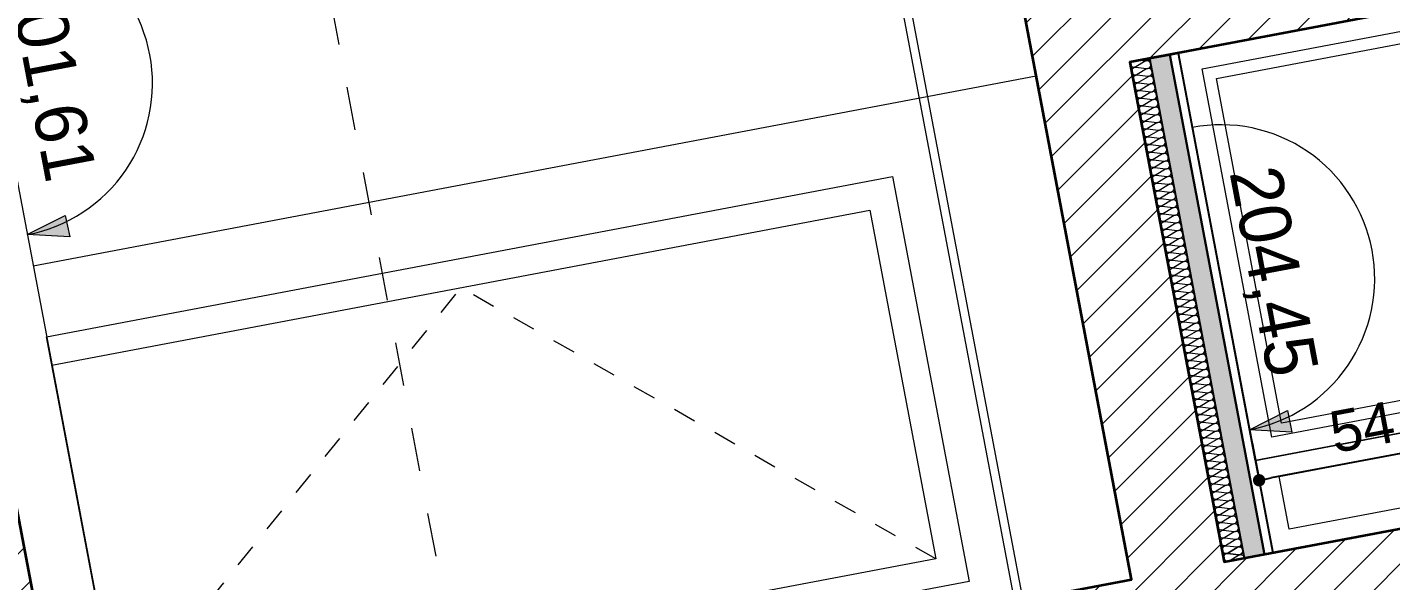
# Model space of a CAD drawing. Header units: centimetres. Extents: x 43491 to 84569, y -30699 to -11680.
# Drawn here: x 44547.2 to 44879.7, y -26325.3 to -26190.4 of the extents above; entities that cross this region are included whole.
import ezdxf

# ---------------------------------------------------------------- set-up
doc = ezdxf.new("R2010")
doc.units = ezdxf.units.CM
doc.header["$LTSCALE"] = 50.8
doc.header["$PDMODE"] = 1
doc.header["$PDSIZE"] = -2
doc.linetypes.add('prelem_vmc', pattern=[0.222222, 0.111111, -0.111111])
doc.linetypes.add('Style de ligne -1', pattern=[0.41664, 0.20828, -0.20836])
doc.layers.get('0').update_dxf_attribs({"lineweight": 18})
for name, color, linetype, lineweight in [('0-PROJET-CHAPE_CARRELAGE', 7, 'Continuous', 25), ('0-PROJET-COTATIONS', 7, 'Continuous', 13), ('0-PROJET-DESSINS CRÉES', 7, 'Continuous', 9), ('0-PROJET-MUR BETON', 7, 'Continuous', 35), ('0-PROJET-NGF', 7, 'Continuous', 5)]:
    doc.layers.add(name, color=color, linetype=linetype, lineweight=lineweight)
doc.styles.add('Futura Std Book', font='Futura Std Book')
doc.styles.add('Helvetica', font='Helvetica')
doc.dimstyles.new('IS cotation 1_20ème', dxfattribs={"dimtxt": 10.08724, "dimasz": 3.007568, "dimexe": 1, "dimexo": 15.875, "dimgap": 3, "dimtad": 1, "dimdec": 1, "dimtxsty": 'Helvetica', "dimblk": 'DOT', "dimblk1": 'DOT', "dimblk2": 'DOT', "dimcen": 0, "dimdle": 10, "dimazin": 0, "dimtfac": 1, "dimtdec": 1, "dimtix": 1, "dimtmove": 0, "dimatfit": 0, "dimldrblk": 'VW_FILLEDARROW', "dimfxl": 0, "dimfrac": 2, "dimtolj": 1, "dimarcsym": 0})

# ---------------------------------------------------------------- blocks, each defined once
blk = doc.blocks.new('Groupe-139-1')
at = {"color": 7, "linetype": 'Continuous', "lineweight": 13, "flags": 128}
for points in [[(19516.35, -45726), (19515.33, -45726.55, -0.325942), (19514.21, -45726.41)], [(19519.05, -45732.73, 0.324435), (19520.03, -45732.19, 0.324435), (19519.82, -45731.09, 0.324435), (19518.71, -45730.94), (19516.4, -45732.2, -0.324488), (19515.29, -45732.06, -0.324488), (19515.08, -45730.95, -0.324488), (19516.06, -45730.41), (19518.69, -45730.85, 0.324435), (19519.68, -45730.31, 0.324435), (19519.47, -45729.21, 0.324435), (19518.35, -45729.06), (19516.05, -45730.32, -0.324488), (19514.93, -45730.17, -0.324488), (19514.72, -45729.07, -0.324488), (19515.71, -45728.53), (19518.33, -45728.97, 0.324435), (19519.32, -45728.43, 0.324435), (19519.11, -45727.33, 0.324435), (19518, -45727.18), (19515.69, -45728.44, -0.324488), (19514.57, -45728.29, -0.324488), (19514.37, -45727.19, -0.324488), (19515.35, -45726.65), (19517.98, -45727.09, 0.307164), (19518.94, -45726.6, 0.307164), (19518.84, -45725.53)], [(19540.79, -45847.52, 1.372583), (19540.45, -45845.73), (19538.14, -45846.98, -1.372995), (19537.8, -45845.19), (19540.43, -45845.64, 1.372583), (19540.09, -45843.85), (19537.78, -45845.1, -1.372995), (19537.44, -45843.31), (19540.07, -45843.75, 1.372583), (19539.73, -45841.96), (19537.43, -45843.22, -1.372995), (19537.09, -45841.43), (19539.72, -45841.87, 1.372583), (19539.38, -45840.08), (19537.07, -45841.34, -1.372995), (19536.73, -45839.55), (19539.36, -45839.99, 1.372583), (19539.02, -45838.2), (19536.71, -45839.46, -1.372995), (19536.38, -45837.67), (19539, -45838.11, 1.372583), (19538.66, -45836.32), (19536.36, -45837.57, -1.372995), (19536.02, -45835.78), (19538.65, -45836.23, 1.372583), (19538.31, -45834.44), (19536, -45835.69, -1.372995), (19535.66, -45833.9), (19538.29, -45834.35, 1.372583), (19537.95, -45832.56), (19535.64, -45833.81, -1.372995), (19535.31, -45832.02), (19537.93, -45832.46, 1.372583), (19537.6, -45830.67), (19535.29, -45831.93, -1.372995), (19534.95, -45830.14), (19537.58, -45830.58, 1.372583), (19537.24, -45828.79), (19534.93, -45830.05, -1.372995), (19534.59, -45828.26), (19537.22, -45828.7, 1.372583), (19536.88, -45826.91), (19534.58, -45828.17, -1.372995), (19534.24, -45826.38), (19536.87, -45826.82, 1.372583), (19536.53, -45825.03), (19534.22, -45826.28, -1.372995), (19533.88, -45824.49), (19536.51, -45824.94, 1.372583), (19536.17, -45823.15), (19533.86, -45824.4, -1.372995), (19533.52, -45822.61), (19536.15, -45823.06, 1.372583), (19535.81, -45821.27), (19533.51, -45822.52, -1.372995), (19533.17, -45820.73), (19535.8, -45821.17, 1.372583), (19535.46, -45819.38), (19533.15, -45820.64, -1.372995), (19532.81, -45818.85), (19535.44, -45819.29, 1.372583), (19535.1, -45817.5), (19532.79, -45818.76, -1.372995), (19532.46, -45816.97), (19535.08, -45817.41, 1.372583), (19534.74, -45815.62), (19532.44, -45816.88, -1.372995), (19532.1, -45815.09), (19534.73, -45815.53, 1.372583), (19534.39, -45813.74), (19532.08, -45814.99, -1.372995), (19531.74, -45813.2), (19534.37, -45813.65, 1.372583), (19534.03, -45811.86), (19531.73, -45813.11, -1.372995), (19531.39, -45811.32), (19534.01, -45811.77, 1.372583), (19533.68, -45809.98), (19531.37, -45811.23, -1.372995), (19531.03, -45809.44), (19533.66, -45809.88, 1.372583), (19533.32, -45808.09), (19531.01, -45809.35, -1.372995), (19530.67, -45807.56), (19533.3, -45808, 1.372583), (19532.96, -45806.21), (19530.66, -45807.47, -1.372995), (19530.32, -45805.68), (19532.95, -45806.12, 1.372583), (19532.61, -45804.33), (19530.3, -45805.59, -1.372995), (19529.96, -45803.8), (19532.59, -45804.24, 1.372583), (19532.25, -45802.45), (19529.94, -45803.7, -1.372995), (19529.6, -45801.91), (19532.23, -45802.36, 1.372583), (19531.89, -45800.57), (19529.59, -45801.82, -1.372995), (19529.25, -45800.03), (19531.88, -45800.47, 1.372583), (19531.54, -45798.69), (19529.23, -45799.94, -1.372995), (19528.89, -45798.15), (19531.52, -45798.59, 1.372583), (19531.18, -45796.8), (19528.87, -45798.06, -1.372995), (19528.54, -45796.27), (19531.16, -45796.71, 1.372583), (19530.82, -45794.92), (19528.52, -45796.18, -1.372995), (19528.18, -45794.39), (19530.81, -45794.83, 1.372583), (19530.47, -45793.04), (19528.16, -45794.29, -1.372995), (19527.82, -45792.51), (19530.45, -45792.95, 1.372583), (19530.11, -45791.16), (19527.81, -45792.41, -1.372995), (19527.47, -45790.62), (19530.09, -45791.07, 1.372583), (19529.76, -45789.28), (19527.45, -45790.53, -1.372995), (19527.11, -45788.74), (19529.74, -45789.18, 1.372583), (19529.4, -45787.4), (19527.09, -45788.65, -1.372995), (19526.75, -45786.86), (19529.38, -45787.3, 1.372583), (19529.04, -45785.51), (19526.74, -45786.77, -1.372995), (19526.4, -45784.98), (19529.03, -45785.42, 1.372583), (19528.69, -45783.63), (19526.38, -45784.89, -1.372995), (19526.04, -45783.1), (19528.67, -45783.54, 1.372583), (19528.33, -45781.75), (19526.02, -45783, -1.372995), (19525.68, -45781.22), (19528.31, -45781.66, 1.372583), (19527.97, -45779.87), (19525.67, -45781.12, -1.372995), (19525.33, -45779.33), (19527.96, -45779.78, 1.372583), (19527.62, -45777.99), (19525.31, -45779.24, -1.372995), (19524.97, -45777.45), (19527.6, -45777.89, 1.372583), (19527.26, -45776.11), (19524.95, -45777.36, -1.372995), (19524.62, -45775.57), (19527.24, -45776.01, 1.372583), (19526.9, -45774.22), (19524.6, -45775.48, -1.372995), (19524.26, -45773.69), (19526.89, -45774.13, 1.372583), (19526.55, -45772.34), (19524.24, -45773.6, -1.372995), (19523.9, -45771.81), (19526.53, -45772.25, 1.372583), (19526.19, -45770.46), (19523.89, -45771.71, -1.372995), (19523.55, -45769.93), (19526.17, -45770.37, 1.372583), (19525.84, -45768.58), (19523.53, -45769.83, -1.372995), (19523.19, -45768.04), (19525.82, -45768.49, 1.372583), (19525.48, -45766.7), (19523.17, -45767.95, -1.372995), (19522.83, -45766.16), (19525.46, -45766.6, 1.372583), (19525.12, -45764.82), (19522.82, -45766.07, -1.372995), (19522.48, -45764.28), (19525.11, -45764.72, 1.372583), (19524.77, -45762.93), (19522.46, -45764.19, -1.372995), (19522.12, -45762.4), (19524.75, -45762.84, 1.372583), (19524.41, -45761.05), (19522.1, -45762.31, -1.372995), (19521.76, -45760.52), (19524.39, -45760.96, 1.372583), (19524.05, -45759.17), (19521.75, -45760.42, -1.372995), (19521.41, -45758.63), (19524.04, -45759.08, 1.372583), (19523.7, -45757.29), (19521.39, -45758.54, -1.372995), (19521.05, -45756.75), (19523.68, -45757.2, 1.372583), (19523.34, -45755.41), (19521.03, -45756.66, -1.372995), (19520.7, -45754.87), (19523.32, -45755.31, 1.372583), (19522.98, -45753.52), (19520.68, -45754.78, -1.372995), (19520.34, -45752.99), (19522.97, -45753.43, 1.372583), (19522.63, -45751.64), (19520.32, -45752.9, -1.372995), (19519.98, -45751.11), (19522.61, -45751.55, 1.372583), (19522.27, -45749.76), (19519.97, -45751.02, -1.372995), (19519.63, -45749.23), (19522.25, -45749.67, 1.372583), (19521.92, -45747.88), (19519.61, -45749.13, -1.372995), (19519.27, -45747.34), (19521.9, -45747.79, 1.372583), (19521.56, -45746), (19519.25, -45747.25, -1.372995), (19518.91, -45745.46), (19521.54, -45745.91, 1.372583), (19521.2, -45744.12), (19518.9, -45745.37, -1.372995), (19518.56, -45743.58), (19521.19, -45744.02, 1.372583), (19520.85, -45742.23), (19518.54, -45743.49, -1.372995), (19518.2, -45741.7), (19520.83, -45742.14, 1.372583), (19520.49, -45740.35), (19518.18, -45741.61, -1.372995), (19517.84, -45739.82), (19520.47, -45740.26, 1.372583), (19520.13, -45738.47), (19517.83, -45739.73, -1.372995), (19517.49, -45737.94), (19520.12, -45738.38, 1.372583), (19519.78, -45736.59), (19517.47, -45737.84, -1.372995), (19517.13, -45736.05), (19519.76, -45736.5, 1.372583), (19519.42, -45734.71), (19517.11, -45735.96, -1.372995), (19516.78, -45734.17), (19519.4, -45734.62, 1.372583), (19519.07, -45732.83), (19516.76, -45734.08, -1.372995), (19516.42, -45732.29), (19519.05, -45732.73, 1.372583), (19518.71, -45730.94), (19516.4, -45732.2, -1.372995), (19516.06, -45730.41), (19518.69, -45730.85, 1.372583), (19518.35, -45729.06), (19516.05, -45730.32, -1.372995), (19515.71, -45728.53)], [(19540.09, -45843.85, -0.324435), (19541.2, -45843.99, -0.324435), (19541.41, -45845.09, -0.324435), (19540.43, -45845.64), (19537.8, -45845.19, 0.324488), (19536.82, -45845.73, 0.324488), (19537.03, -45846.84, 0.324488), (19538.14, -45846.98), (19540.45, -45845.73, -0.324435), (19541.56, -45845.87, -0.324435), (19541.77, -45846.98, -0.324435), (19540.79, -45847.52), (19538.16, -45847.07, 0.25278), (19537.31, -45847.4, 0.25278), (19537.12, -45848.29)], [(19540.84, -45847.59, -0.131588), (19541.33, -45847.5)]]:
    blk.add_lwpolyline(points, format="xyb", dxfattribs=at)
blk = doc.blocks.new('Groupe-140-1')
at = {"color": 7}
blk.add_blockref('Groupe-139-1', (0, 0), dxfattribs=at)
blk = doc.blocks.new('NNA_IfcAnnotation')
at = {"color": 7}
blk.add_blockref('Groupe-140-1', (0, 0), dxfattribs=at)
at = {"color": 0, "flags": 1}
for tag in ['IFC_UUID', 'instanceID', 'prm0_name', 'prm0_type', 'prm0_value', 'prm1_name', 'prm1_type', 'prm1_value', 'prm2_name', 'prm2_type', 'prm2_value', 'prm3_name', 'prm3_type', 'prm3_value', 'prm4_name', 'prm4_type', 'prm4_value', 'prm5_name', 'prm5_type', 'prm5_value', 'prm6_name', 'prm6_type', 'prm6_value']:
    blk.add_attdef(tag, (5127.01, -25751.7), '', height=0.018, dxfattribs=at)
blk = doc.blocks.new('Groupe-176-1')
at = {"layer": '0-PROJET-DESSINS CRÉES', "color": 253, "linetype": 'Continuous', "lineweight": 5, "flags": 128}
for points in [[(6217.32, -48244.55), (6236.14, -48343.92), (6029.8, -48383), (6010.99, -48283.63)], [(6218.23, -48249.35), (6235.23, -48339.13), (6033.81, -48377.27), (6016.81, -48287.49)], [(6215.82, -48252.78), (6231.74, -48336.81), (6036.21, -48373.84), (6020.3, -48289.81)], [(6236.16, -48343.92), (6240.41, -48366.4), (6034.08, -48405.48), (6029.82, -48383)], [(6232.15, -48349.65), (6234.59, -48362.54), (6038.09, -48399.75), (6035.64, -48386.86)]]:
    blk.add_lwpolyline(points, close=True, dxfattribs=at)
blk = doc.blocks.new('Groupe-251-1')
at = {"layer": '0-PROJET-NGF', "linetype": 'Continuous', "lineweight": 0}
blk.add_hatch(color=7, dxfattribs=at).paths.add_polyline_path([(6038.72, -48376.03), (6028.38, -48375.49), (6037.61, -48370.79)])
at = {"layer": '0-PROJET-NGF', "color": 7, "lineweight": 5, "flags": 128}
blk.add_lwpolyline([(6028.38, -48375.49), (6030.18, -48375.1), (6031.96, -48374.63), (6033.72, -48374.07), (6035.44, -48373.42), (6037.13, -48372.69), (6038.78, -48371.88), (6040.4, -48370.98), (6041.96, -48370.01), (6043.48, -48368.97), (6044.94, -48367.85), (6046.34, -48366.66), (6047.69, -48365.4), (6048.97, -48364.08), (6050.19, -48362.7), (6051.33, -48361.25), (6052.41, -48359.76), (6053.41, -48358.21), (6054.33, -48356.62), (6055.17, -48354.98), (6055.94, -48353.3), (6056.61, -48351.59), (6057.21, -48349.85), (6057.72, -48348.08), (6058.14, -48346.28), (6058.47, -48344.47), (6058.71, -48342.65), (6058.86, -48340.81), (6058.93, -48338.97), (6058.9, -48337.13), (6058.78, -48335.29), (6058.57, -48333.46), (6058.27, -48331.65), (6057.89, -48329.84), (6057.41, -48328.07), (6056.85, -48326.31), (6056.2, -48324.59), (6055.47, -48322.9), (6054.66, -48321.24), (6053.77, -48319.63), (6052.8, -48318.07), (6051.75, -48316.55), (6050.63, -48315.09), (6049.44, -48313.68), (6048.18, -48312.34), (6046.86, -48311.06), (6045.48, -48309.84), (6044.04, -48308.69), (6042.54, -48307.62), (6040.99, -48306.62), (6039.4, -48305.7), (6037.76, -48304.85), (6036.09, -48304.09), (6034.37, -48303.41), (6032.63, -48302.82), (6030.86, -48302.31), (6029.07, -48301.89), (6027.26, -48301.56), (6025.43, -48301.32), (6023.59, -48301.16), (6021.75, -48301.1), (6019.91, -48301.13), (6018.07, -48301.25), (6016.24, -48301.46), (6014.43, -48301.76)], dxfattribs=at)
at = {"layer": '0-PROJET-NGF', "color": 7, "linetype": 'Continuous', "lineweight": 5, "flags": 128}
blk.add_lwpolyline([(6038.72, -48376.03), (6028.38, -48375.49), (6037.61, -48370.79)], close=True, dxfattribs=at)
at = {"layer": '0-PROJET-NGF', "color": 7, "insert": (6035.84, -48310.34), "char_height": 12.586, "attachment_point": 1, "rotation": 280.7176, "line_spacing_factor": 0.962448, "style": 'Futura Std Book'}
blk.add_mtext('204,45', dxfattribs=at)
blk = doc.blocks.new('_DOT')
at = {"color": 0, "linetype": 'ByBlock', "lineweight": -2}
blk.add_line((-0.5, 0), (-1, 0), dxfattribs=at)
at = {"color": 0, "linetype": 'ByBlock', "const_width": 0.5}
blk.add_lwpolyline([(-0.25, 0, 1), (0.25, 0, 1)], format="xyb", close=True, dxfattribs=at)
blk = doc.blocks.new('*D263')
at = {"layer": '0-PROJET-COTATIONS', "color": 0, "linetype": 'Continuous', "lineweight": -2}
for p, q in [((44845.91, -26291.68), (44847.46, -26299.85)), ((44897.94, -26291.31), (44850.6, -26300.27)), ((44901.29, -26292.84), (44900.71, -26289.76))]:
    blk.add_line(p, q, dxfattribs=at)
at = {"layer": 'Defpoints', "color": 0}
for p in [(44847.64, -26300.83), (44848.86, -26307.28), (44904.25, -26308.44)]:
    blk.add_point(p, dxfattribs=at)
at = {"layer": '0-PROJET-COTATIONS', "color": 0, "lineweight": -2, "xscale": 3.007568359375, "yscale": 3.007568359375, "zscale": 3.007568359375}
for p, rotation in [((44900.9, -26290.75), 10.72359474388914), ((44847.64, -26300.83), 190.7235947438891)]:
    blk.add_blockref('_DOT', p, dxfattribs=dict(at, rotation=rotation))
at = {"layer": '0-PROJET-COTATIONS', "color": 0, "lineweight": 5, "insert": (44872.77, -26287.89), "char_height": 10.087, "attachment_point": 5, "rotation": 10.7236, "style": 'Helvetica'}
blk.add_mtext('\\A1;54', dxfattribs=at)
blk = doc.blocks.new('VW_FILLEDARROW')
at = {"linetype": 'Continuous', "lineweight": 0}
blk.add_hatch(color=0, dxfattribs=at).paths.add_polyline_path([(-10.56, 2.83), (0, 0), (-10.56, -2.83)])
at = {"color": 0, "linetype": 'Continuous', "lineweight": 5, "flags": 128}
blk.add_lwpolyline([(-10.56, 2.83), (0, 0), (-10.56, -2.83)], close=True, dxfattribs=at)
blk = doc.blocks.new('Groupe-261-1')
at = {"layer": '0-PROJET-NGF', "linetype": 'Continuous', "lineweight": 0}
blk.add_hatch(color=7, dxfattribs=at).paths.add_polyline_path([(5740.62, -48328.44), (5730.28, -48327.89), (5739.5, -48323.19)])
at = {"layer": '0-PROJET-NGF', "color": 7, "lineweight": 5, "flags": 128}
blk.add_lwpolyline([(5730.28, -48327.89), (5732.08, -48327.51), (5733.86, -48327.03), (5735.61, -48326.47), (5737.34, -48325.83), (5739.03, -48325.09), (5740.68, -48324.28), (5742.29, -48323.39), (5743.86, -48322.42), (5745.37, -48321.37), (5746.83, -48320.25), (5748.24, -48319.06), (5749.58, -48317.8), (5750.87, -48316.48), (5752.08, -48315.1), (5753.23, -48313.66), (5754.3, -48312.16), (5755.3, -48310.62), (5756.23, -48309.02), (5757.07, -48307.38), (5757.83, -48305.71), (5758.51, -48304), (5759.1, -48302.25), (5759.61, -48300.48), (5760.03, -48298.69), (5760.36, -48296.88), (5760.61, -48295.05), (5760.76, -48293.22), (5760.82, -48291.38), (5760.79, -48289.53), (5760.67, -48287.7), (5760.47, -48285.87), (5760.17, -48284.05), (5759.78, -48282.25), (5759.31, -48280.47), (5758.74, -48278.72), (5758.1, -48276.99), (5757.37, -48275.3), (5756.55, -48273.65), (5755.66, -48272.04), (5754.69, -48270.47), (5753.64, -48268.96), (5752.52, -48267.49), (5751.33, -48266.09), (5750.08, -48264.74), (5748.76, -48263.46), (5747.37, -48262.24), (5745.93, -48261.1), (5744.44, -48260.02), (5742.89, -48259.02), (5741.29, -48258.1), (5739.66, -48257.26), (5737.98, -48256.5), (5736.27, -48255.82), (5734.53, -48255.22), (5732.75, -48254.72), (5730.96, -48254.3), (5729.15, -48253.96), (5727.32, -48253.72), (5725.49, -48253.57), (5723.65, -48253.51), (5721.81, -48253.54), (5719.97, -48253.65), (5718.14, -48253.86), (5716.32, -48254.16)], dxfattribs=at)
at = {"layer": '0-PROJET-NGF', "color": 7, "linetype": 'Continuous', "lineweight": 5, "flags": 128}
blk.add_lwpolyline([(5740.62, -48328.44), (5730.28, -48327.89), (5739.5, -48323.19)], close=True, dxfattribs=at)
at = {"layer": '0-PROJET-NGF', "color": 7, "insert": (5737.74, -48262.74), "char_height": 12.586, "attachment_point": 1, "rotation": 280.7176, "line_spacing_factor": 0.962448, "style": 'Futura Std Book'}
blk.add_mtext('201,61', dxfattribs=at)
blk = doc.blocks.new('Groupe-262-1')
at = {"layer": '0-PROJET-DESSINS CRÉES', "color": 7, "linetype": 'Continuous', "lineweight": 13, "flags": 128}
for points in [[(5941.33, -48313.75), (5960.04, -48412.52), (5753.7, -48451.6), (5735, -48352.83)], [(5935.76, -48321.93), (5951.86, -48406.95), (5752.4, -48444.72), (5736.3, -48359.71)]]:
    blk.add_lwpolyline(points, close=True, dxfattribs=at)
at = {"layer": '0-PROJET-DESSINS CRÉES', "color": 7, "linetype": 'prelem_vmc', "lineweight": 13, "flags": 128}
blk.add_lwpolyline([(5951.86, -48406.95), (5836.03, -48340.82), (5752.4, -48444.72)], dxfattribs=at)

msp = doc.modelspace()

# ---------------------------------------------------------------- hatches: boundary and pattern name
at = {"layer": '0-PROJET-CHAPE_CARRELAGE', "linetype": 'Continuous', "lineweight": 0}
msp.add_hatch(color=253, dxfattribs=at).paths.add_polyline_path([(44844.05, -26319.83), (44820.98, -26197.98), (44825.89, -26197.05), (44848.97, -26318.9)])
at = {"layer": '0-PROJET-MUR BETON', "linetype": 'Continuous', "lineweight": 5}
h = msp.add_hatch(dxfattribs=at)
h.set_pattern_fill('hachure A', style=0, pattern_type=2)
h.set_pattern_definition([(45, (38816.9114, 22086.9576), (5.2916667, -4.4097222), [])])
h.paths.add_polyline_path([(44877.82, -26168.9), (44881.17, -26186.58), (44816.07, -26198.91), (44839.14, -26320.76), (44904.25, -26308.44), (44907.6, -26326.12), (44842.49, -26338.45), (44907.42, -26681.3), (44970.16, -26669.42), (44974.01, -26689.75), (44911.27, -26701.64), (44976.14, -27044.2), (45038.88, -27032.32), (45042.74, -27052.65), (44980, -27064.53), (45054.11, -27455.87), (45116.85, -27443.99), (45120.7, -27464.32), (45057.96, -27476.2), (45154.22, -27984.5), (45216.96, -27972.61), (45220.81, -27992.95), (45158.07, -28004.83), (45188.36, -28164.81), (45251.1, -28152.93), (45254.96, -28173.27), (45192.22, -28185.15), (45313.36, -28824.85), (45376.1, -28812.96), (45379.82, -28832.61), (44710.67, -28959.34), (44712.9, -28938.56), (44759.11, -28929.81), (44731.28, -28782.81), (44680.76, -28792.38), (44682.99, -28771.6), (44727.55, -28763.16), (44288.24, -26443.41), (44232.41, -26453.99), (44234.42, -26435.29), (44284.89, -26425.73), (44227.19, -26121.01), (44164.59, -26132.86), (44166.6, -26114.16), (44797.74, -25994.64), (44801.08, -26012.32), (44781.43, -26016.04), (44812.72, -26181.23)])
h.paths.add_polyline_path([(44557.15, -26374.17), (44816.54, -26325.04), (44758.84, -26020.32), (44499.45, -26069.45)])
h.paths.add_polyline_path([(44535.57, -26378.26), (44477.86, -26073.54), (44239.96, -26118.59), (44297.67, -26423.31)])
h.paths.add_polyline_path([(44997.7, -28700.46), (44991.36, -28701.66), (44993.48, -28712.8), (45259.2, -28662.48), (44819.89, -26342.73), (44560.5, -26391.85)])
h.paths.add_polyline_path([(44978.23, -28715.69), (44538.92, -26395.94), (44301.02, -26440.99), (44738.22, -28749.6), (44731.88, -28750.8), (44733.99, -28761.95)])
h.paths.add_polyline_path([(45290.76, -28829.13), (45262.92, -28682.13), (44744.05, -28780.4), (44771.89, -28927.39)])

# ---------------------------------------------------------------- linework, layer by layer
at = {"color": 1, "linetype": 'Style de ligne -1', "lineweight": 5, "flags": 128}
msp.add_lwpolyline([(45218.61, -29848.84), (45147.81, -29421.26), (45087.9, -28889.93), (45046.67, -28564.73), (44944.41, -27890.42), (44810.6, -27183.83), (44693.42, -26565.08), (44547.25, -25793.21), (44385.94, -25022.04), (44312.93, -24636.52), (44172.06, -24161.38), (44108.15, -23716.41), (44067.37, -23501.09), (43946.42, -23131.15)], dxfattribs=at)
at = {"layer": '0-PROJET-CHAPE_CARRELAGE', "color": 7, "linetype": 'Continuous', "lineweight": 25, "flags": 128}
for points in [[(44844.05, -26319.83), (44820.98, -26197.98), (44825.89, -26197.05), (44848.97, -26318.9)], [(44848.97, -26318.9), (44825.89, -26197.05), (44827.9, -26196.67), (44850.97, -26318.52)]]:
    msp.add_lwpolyline(points, close=True, dxfattribs=at)
at = {"layer": '0-PROJET-DESSINS CRÉES', "color": 7, "linetype": 'Continuous', "lineweight": 13}
for p, q in [((44514.18, -26066.66), (44571.89, -26371.38)), ((44548.63, -26248.56), (44793.28, -26202.22))]:
    msp.add_line(p, q, dxfattribs=at)
at = {"layer": '0-PROJET-DESSINS CRÉES', "color": 7, "linetype": 'Continuous', "lineweight": 13, "flags": 128}
msp.add_lwpolyline([(44732.31, -26025.35), (44790.01, -26330.07), (44788.05, -26330.44), (44730.34, -26025.72)], close=True, dxfattribs=at)
at = {"layer": '0-PROJET-MUR BETON', "flags": 128}
msp.add_lwpolyline([(44284.89, -26425.73), (44227.19, -26121.01), (44164.59, -26132.86), (44166.6, -26114.16), (44797.74, -25994.64), (44801.08, -26012.32), (44781.43, -26016.04), (44812.72, -26181.23), (44877.82, -26168.9), (44881.17, -26186.58), (44816.07, -26198.91), (44839.14, -26320.76), (44904.25, -26308.44), (44907.6, -26326.12)], dxfattribs=at)
msp.add_lwpolyline([(44557.15, -26374.17), (44816.54, -26325.04), (44758.84, -26020.32), (44499.45, -26069.45)], close=True, dxfattribs=at)

# ---------------------------------------------------------------- block references
at = {"color": 7, "xscale": -1, "rotation": 21.44718948777562}
msp.add_blockref('NNA_IfcAnnotation', (46264.19, 23497.31), dxfattribs=at)
at = {"layer": '0-PROJET-DESSINS CRÉES', "color": 253}
msp.add_blockref('Groupe-176-1', (38816.91, 22086.96), dxfattribs=at)
at = {"layer": '0-PROJET-DESSINS CRÉES', "color": 7}
msp.add_blockref('Groupe-262-1', (38816.91, 22086.96), dxfattribs=at)
at = {"layer": '0-PROJET-NGF', "color": 7}
for name in ['Groupe-261-1', 'Groupe-251-1']:
    msp.add_blockref(name, (38816.91, 22086.96), dxfattribs=at)

# ---------------------------------------------------------------- dimensions: what is measured, and where the dimension line sits
at = {"layer": '0-PROJET-COTATIONS', "color": 7, "linetype": 'Continuous', "lineweight": 5}
dim = msp.add_linear_dim(base=(44847.64, -26300.83), p1=(44904.25, -26308.44), p2=(44848.86, -26307.28), angle=10.7236, dimstyle='IS cotation 1_20ème', override={"dimtxt": 10.08724, "dimdec": 0, "dimpost": '<>', "dimtxsty": 'Helvetica', "dimtmove": 2}, dxfattribs=at)
dim.commit()
dim.dimension.update_dxf_attribs({"geometry": '*D263', "text_midpoint": (44872.77, -26287.89)})

doc.saveas('drawing.dxf')
